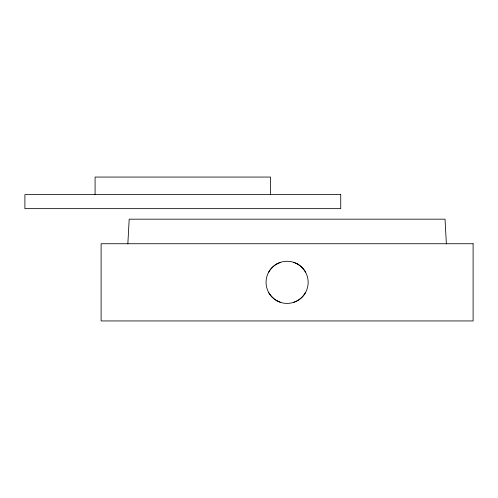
<?xml version="1.0" encoding="UTF-8"?>
<svg xmlns="http://www.w3.org/2000/svg" width="498" height="498" viewBox="0 0 498 498"><rect width="100%" height="100%" fill="white"/><g stroke="black" fill="none" stroke-linecap="round" stroke-linejoin="round"><path stroke-width="0.75" d="M127.843 243.877L129.187 219.17L445.025 219.17L446.376 243.877M268.683 272.145L269.704 270.489A21.065 21.059 -90 0 1 276.832 263.959M305.529 292.531L304.515 294.187A21.09 21.034 -90 0 1 297.406 300.705L293.857 302.286M276.813 263.971L280.362 262.39M293.745 262.353L297.3 263.915M276.913 300.761L280.474 302.323M301.956 267.407L300.512 266.1A21.121 21.065 -90 0 0 295.557 263.056A21.065 21.059 -90 0 0 288.018 261.301L286.076 261.307A21.065 21.059 -90 0 0 278.55 263.1A21.121 21.065 90 0 0 273.614 266.175L272.176 267.488A20.978 20.816 -90 0 0 272.25 297.275L273.701 298.576A21.121 21.065 90 0 0 278.656 301.626M304.446 270.389L305.473 272.039M268.739 292.637L269.773 294.287M270.551 194.606L270.551 177.058L95.087 177.058L95.087 194.606M276.988 300.761A21.09 21.034 -90 0 1 269.841 294.287M297.281 263.903A21.065 21.059 -90 0 1 304.434 270.37M278.656 301.645A21.065 21.059 -90 0 0 286.194 303.4L288.137 303.369A21.065 21.059 -90 0 0 295.669 301.601A21.121 21.065 -90 0 0 300.605 298.501L302.037 297.188A20.978 20.816 -90 0 0 301.962 267.401M340.738 194.606L24.9 194.606L24.9 208.643L340.738 208.643L340.738 194.606M473.1 243.734L101.113 243.734L101.113 320.942L473.1 320.942L473.1 243.734"/></g></svg>
